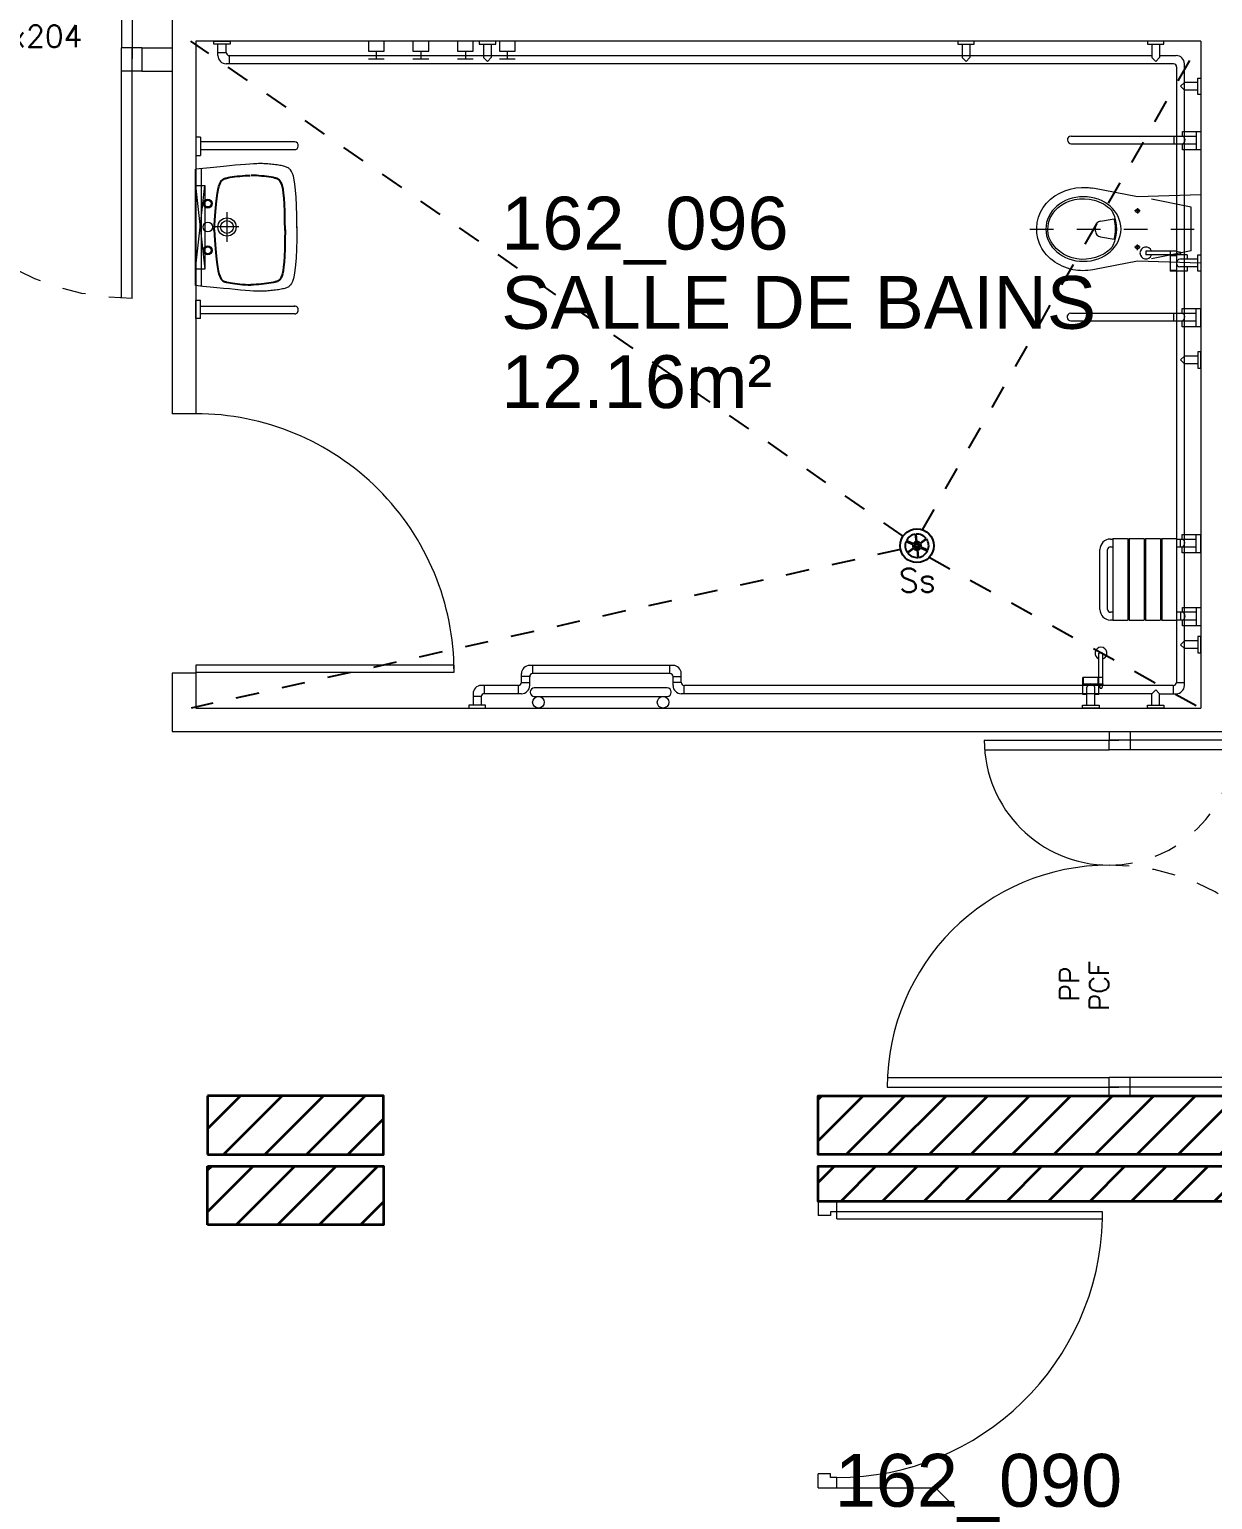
# Model space of a CAD drawing. Header units: metres. Extents: x -8 to 211, y -5 to 116.
# Drawn here: x 158.69 to 163.73, y 91.23 to 97.49 of the extents above; entities that cross this region are included whole.
import ezdxf
from ezdxf.enums import TextEntityAlignment as Align

# ---------------------------------------------------------------- set-up
doc = ezdxf.new("R2010")
doc.units = ezdxf.units.M
doc.header["$LTSCALE"] = 0.6
doc.header["$MEASUREMENT"] = 0
for name, pattern in [('CACHÉ', [0.25, 0.125, -0.125]), ('CONTINU', [0]), ('HIDDEN2', [0.1875, 0.125, -0.0625])]:
    doc.linetypes.add(name, pattern=pattern)
doc.layers.get('0').update_dxf_attribs({"linetype": 'CONTINUOUS'})
for name, color, linetype in [('006 sanitaire', 5, 'CONTINUOUS'), ('A_Etiqu_Local', 8, 'CONTINUOUS'), ('ecoulement salle de bain', 41, 'CACHÉ')]:
    doc.layers.add(name, color=color, linetype=linetype)
for name, color, linetype, lineweight in [('A_MURS_CLOI', 7, 'CONTINU', 20), ('A_MURS_STRU', 7, 'CONTINU', 35), ('A_PORT', 8, 'CONTINUOUS', 0), ('A_SANI', 5, 'CONTINU', 0)]:
    doc.layers.add(name, color=color, linetype=linetype, lineweight=lineweight)
doc.styles.add('Attribut', font='arial.ttf')
doc.styles.add('ROMANS', font='ROMANS')
doc.styles.add('ROMANS8', font='romans8', dxfattribs={"height": 10})

# ---------------------------------------------------------------- blocks, each defined once
blk = doc.blocks.new('A_Etiqu_Local')
at = {"style": 'Attribut', "flags": 1}
for tag, p in [('CODE_HOPITAL', (-0.4463, 1.9737)), ('CODE_SITE', (-0.4463, 1.7487)), ('CODE_BATIMENT', (-0.4463, 1.5237)), ('CODE_SECTEUR', (-0.4463, 1.2987)), ('CODE_ETAGE', (-0.4463, 1.0737)), ('NOM_NORMALISE', (-0.4463, -0.843)), ('SECTEUR_ACTIVITE', (-0.4463, -1.068)), ('SOUS_SECTEUR_ACTIVITE', (-0.4463, -1.293)), ('VOLUME', (-0.4463, -1.518)), ('SERVICE', (-0.4463, -1.743)), ('CODE_UG', (-0.4463, -1.968)), ('CODE_UA', (-0.4463, -2.193)), ('CODE_POLE', (-0.4463, -2.418)), ('OCCUPANT_EXTERNE', (-0.4463, -2.643)), ('DISPONIBILITE', (-0.4463, -2.868)), ('ACCES_HANDICAPES', (-0.4463, -3.093)), ('NATURE_SOL', (-0.4463, -3.318)), ('RISQUE_LABORATOIRE', (-0.4463, -3.543)), ('AMIANTE', (-0.4463, -3.768))]:
    blk.add_attdef(tag, p, '', height=0.15, dxfattribs=at)
at = {"layer": 'A_Etiqu_Local', "style": 'Attribut'}
for tag, p in [('CODE_PIECE', (-0.4483, 0.5327)), ('NOM_USAGE', (-0.4483, 0.1952)), ('SURFACE', (-0.4483, -0.1423))]:
    blk.add_attdef(tag, p, '', height=0.225, dxfattribs=at)
blk = doc.blocks.new('BROCA4-G329')
at = {"layer": '006 sanitaire', "linetype": 'Continuous'}
for points in [[(27.871058, 12.724569), (27.868091, 12.768528), (27.865162, 12.80576), (27.862252, 12.836877), (27.859341, 12.862489), (27.85641, 12.883208), (27.85344, 12.899643), (27.850412, 12.912407), (27.847308, 12.92211), (27.844107, 12.929363), (27.84079, 12.934776), (27.84079, 12.934776), (27.839079, 12.936977), (27.837307, 12.9389), (27.835448, 12.940577), (27.833475, 12.942039), (27.831361, 12.943315), (27.829079, 12.944436), (27.826603, 12.945433), (27.823905, 12.946336), (27.820959, 12.947175), (27.817738, 12.947981), (27.817738, 12.947981), (27.810426, 12.949572), (27.802072, 12.951126), (27.792839, 12.952621), (27.782893, 12.954029), (27.772398, 12.955327), (27.761519, 12.956489), (27.750421, 12.957491), (27.739267, 12.958306), (27.728224, 12.958911), (27.717455, 12.95928)], [(27.871058, 12.727926), (27.868091, 12.683964), (27.865162, 12.646729), (27.862252, 12.615611), (27.859341, 12.589998), (27.85641, 12.56928), (27.85344, 12.552844), (27.850412, 12.540081), (27.847308, 12.530379), (27.844107, 12.523127), (27.84079, 12.517713), (27.84079, 12.517713), (27.839079, 12.515513), (27.837307, 12.513589), (27.835448, 12.511912), (27.833475, 12.51045), (27.831361, 12.509173), (27.829079, 12.508051), (27.826603, 12.507053), (27.823905, 12.50615), (27.820959, 12.50531), (27.817738, 12.504503), (27.817738, 12.504503), (27.810424, 12.502912), (27.802055, 12.501356), (27.79278, 12.49986), (27.782754, 12.498449), (27.772126, 12.497148), (27.761048, 12.495981), (27.749672, 12.494974), (27.73815, 12.494151), (27.726633, 12.493536), (27.715273, 12.493155)]]:
    blk.add_lwpolyline(points, dxfattribs=at)
blk = doc.blocks.new('BROCA4-G330')
at = {"layer": '006 sanitaire', "linetype": 'Continuous'}
for points in [[(27.569025, 12.724569), (27.569417, 12.768528), (27.570285, 12.80576), (27.571591, 12.836877), (27.573297, 12.862489), (27.575364, 12.883208), (27.577755, 12.899643), (27.580432, 12.912407), (27.583357, 12.92211), (27.586492, 12.929363), (27.589798, 12.934776), (27.589798, 12.934776), (27.59151, 12.936977), (27.593281, 12.9389), (27.59514, 12.940577), (27.597113, 12.942039), (27.599227, 12.943315), (27.601508, 12.944436), (27.603985, 12.945433), (27.606682, 12.946336), (27.609628, 12.947175), (27.612849, 12.947981), (27.612849, 12.947981), (27.62016, 12.949572), (27.628515, 12.951126), (27.637748, 12.952621), (27.647695, 12.954029), (27.658191, 12.955327), (27.669071, 12.956489), (27.68017, 12.957491), (27.691324, 12.958306), (27.702368, 12.958911), (27.713137, 12.95928)], [(27.569025, 12.727926), (27.569417, 12.683964), (27.570285, 12.646729), (27.571591, 12.615611), (27.573297, 12.589998), (27.575364, 12.56928), (27.577755, 12.552844), (27.580432, 12.540081), (27.583357, 12.530379), (27.586492, 12.523127), (27.589798, 12.517713), (27.589798, 12.517713), (27.59151, 12.515513), (27.593281, 12.513589), (27.59514, 12.511912), (27.597113, 12.51045), (27.599227, 12.509173), (27.601508, 12.508051), (27.603985, 12.507053), (27.606682, 12.50615), (27.609628, 12.50531), (27.612849, 12.504503), (27.612849, 12.504503), (27.620163, 12.502912), (27.628533, 12.501356), (27.637807, 12.49986), (27.647835, 12.498449), (27.658464, 12.497148), (27.669542, 12.495981), (27.680918, 12.494974), (27.692441, 12.494151), (27.703958, 12.493536), (27.715319, 12.493155)]]:
    blk.add_lwpolyline(points, dxfattribs=at)
blk = doc.blocks.new('-P175bt10')
at = {"layer": 'A_PORT', "linetype": 'Continuous'}
for p, q in [((0.0408, 1.1675), (0.0408, 0.1)), ((0.0875, 1.1665), (0.0875, 0.1)), ((1.6625, 0.699), (1.6625, 0.1)), ((1.7092, 0.7008), (1.7092, 0.1)), ((0, 0.1), (0, 0)), ((0, 0.1), (0.0408, 0.1)), ((0.0408, 0.1), (0.0875, 0.1)), ((0.0408, 0.1), (0.0408, 0.0533)), ((0.0408, -0.9675), (0.0408, 0.1)), ((0.0875, -0.9665), (0.0875, 0.1)), ((1.6625, 0.1), (1.7092, 0.1)), ((1.6625, -0.499), (1.6625, 0.1)), ((1.7092, 0.1), (1.7092, 0.0533)), ((1.75, 0.1), (1.7092, 0.1)), ((1.7092, -0.5008), (1.7092, 0.1)), ((1.75, 0.1), (1.75, 0))]:
    blk.add_line(p, q, dxfattribs=at)
at = {"layer": 'A_PORT'}
for p, q in [((0, 0), (0.0875, 0)), ((1.75, 0), (1.6625, 0))]:
    blk.add_line(p, q, dxfattribs=at)
at = {"layer": 'A_PORT', "linetype": 'Continuous'}
for centre, radius, start, end in [((0.0408, 0.1), 1.0675, 0, 90), ((1.7092, 0.1), 0.6008, 90, 180)]:
    blk.add_arc(centre, radius, start, end, dxfattribs=at)
at = {"layer": 'A_PORT', "linetype": 'CACHÉ'}
for centre, radius, start, end in [((0.0408, 0.1), 1.0675, 270, 0), ((1.7092, 0.1), 0.6008, 180, 270)]:
    blk.add_arc(centre, radius, start, end, dxfattribs=at)
at = {"layer": 'A_PORT', "linetype": 'Continuous', "style": 'ROMANS8'}
for tag, p in [('PCF', (0.5371, 0.2448)), ('175X204', (0.5272, 0.1021))]:
    blk.add_attdef(tag, text='', height=0.0933, dxfattribs=at).set_placement(p, align=Align.CENTER)

msp = doc.modelspace()

# ---------------------------------------------------------------- hatches: boundary and pattern name
at = {"layer": 'A_MURS_STRU'}
h = msp.add_hatch(dxfattribs=at)
h.set_pattern_fill('ANSI31', color=8, style=0)
h.paths.add_polyline_path([(167.3501, 92.8961), (167.3501, 92.9461), (162.0499, 92.9461), (162.0499, 92.6961), (167.2901, 92.6961), (167.2901, 92.7711), (167.3501, 92.7711)])
h.paths.add_polyline_path([(167.1002, 92.5961), (167.1002, 92.6461), (162.0499, 92.6461), (162.0499, 92.4961), (162.1299, 92.4961), (166.4005, 92.4961), (166.4005, 92.3961), (167.1002, 92.3961)])

# ---------------------------------------------------------------- linework, layer by layer
at = {"layer": 'A_MURS_CLOI', "color": 8, "linetype": 'Continuous'}
for p, q in [((159.2999, 99.8461), (159.2999, 95.8497)), ((159.3999, 97.4361), (159.3999, 95.8497)), ((163.6799, 97.4361), (159.3999, 97.4361)), ((163.6799, 97.4361), (163.6799, 94.5961)), ((159.3999, 95.8497), (159.2999, 95.8497)), ((159.3999, 94.7456), (159.2999, 94.7456)), ((159.2999, 94.7456), (159.2999, 94.4961)), ((159.3999, 94.7456), (159.3999, 94.5961)), ((159.3999, 94.5961), (163.6799, 94.5961)), ((159.2999, 94.4961), (166.6497, 94.4961)), ((159.4501, 92.6961), (159.4501, 92.9461)), ((159.4501, 92.6461), (159.4501, 92.3961)), ((162.0499, 91.2764), (162.5499, 91.2764)), ((162.5499, 91.2764), (162.632, 91.1942))]:
    msp.add_line(p, q, dxfattribs=at)
at = {"layer": 'A_MURS_CLOI', "color": 8}
for p, q in [((159.1706, 97.408), (159.2999, 97.408)), ((159.1706, 97.308), (159.2999, 97.308))]:
    msp.add_line(p, q, dxfattribs=at)
at = {"layer": 'A_MURS_STRU', "color": 8}
for p, q in [((159.4501, 92.8052), (159.5909, 92.9461)), ((159.5177, 92.6961), (159.7677, 92.9461)), ((159.6945, 92.6961), (159.9445, 92.9461)), ((159.8713, 92.6961), (160.1213, 92.9461)), ((160.0481, 92.6961), (160.1999, 92.8479)), ((159.4501, 92.6285), (159.4677, 92.6461)), ((159.4501, 92.4517), (159.6445, 92.6461)), ((159.5713, 92.3961), (159.8213, 92.6461)), ((159.7481, 92.3961), (159.9981, 92.6461)), ((159.9248, 92.3961), (160.1748, 92.6461)), ((160.1016, 92.3961), (160.1999, 92.4944))]:
    msp.add_line(p, q, dxfattribs=at)
at = {"layer": 'A_MURS_STRU', "color": 8, "linetype": 'Continuous'}
for points in [[(159.4501, 92.9461), (159.4501, 92.6961)], [(159.4501, 92.6961), (160.1999, 92.6961), (160.1999, 92.9461), (159.4501, 92.9461)], [(167.3501, 92.6961), (162.0499, 92.6961), (162.0499, 92.9461), (167.3501, 92.9461)], [(159.4501, 92.6461), (160.1999, 92.6461), (160.1999, 92.3961), (159.4501, 92.3961)], [(159.4501, 92.3961), (159.4501, 92.6461)], [(166.4005, 92.4961), (162.0499, 92.4961), (162.0499, 92.6461), (167.1002, 92.6461)]]:
    msp.add_lwpolyline(points, dxfattribs=at)
at = {"layer": 'A_PORT', "color": 8, "linetype": 'Continuous'}
for p, q in [((162.0499, 92.4961), (162.1299, 92.4961)), ((162.0499, 92.4961), (162.0499, 92.4362)), ((162.1299, 92.4222), (162.1299, 92.4961)), ((162.1021, 92.4362), (162.0499, 92.4362)), ((163.2615, 92.4522), (162.1021, 92.4522)), ((162.1021, 92.4522), (162.1021, 92.4362)), ((162.1299, 92.4222), (163.2615, 92.4222)), ((163.2615, 92.4222), (163.2615, 92.4522)), ((162.1021, 91.3362), (162.0499, 91.3362)), ((162.0499, 91.2764), (162.0499, 91.3362)), ((162.1021, 91.3202), (162.1021, 91.3362)), ((162.0499, 91.2764), (162.1299, 91.2764)), ((162.1299, 91.3202), (162.1021, 91.3202)), ((162.1299, 91.2764), (162.1299, 91.3202))]:
    msp.add_line(p, q, dxfattribs=at)
msp.add_lwpolyline([(159.3999, 94.7497), (160.4999, 94.7497), (160.4999, 94.7797), (159.3999, 94.7797)], close=True, dxfattribs=at)
for centre, radius, start, end in [((159.3999, 94.7497), 1.1, 359.99998, 90), ((162.1299, 92.4522), 1.132, 270, 358.48138)]:
    msp.add_arc(centre, radius, start, end, dxfattribs=at)
at = {"layer": 'A_SANI', "color": 8}
for p, q in [((159.4771, 97.4229), (159.4771, 97.4361)), ((159.4771, 97.4361), (159.5471, 97.4361)), ((159.5471, 97.4229), (159.4771, 97.4229)), ((159.4946, 97.3746), (159.4946, 97.4229)), ((159.5296, 97.3881), (159.5296, 97.4229)), ((159.5471, 97.4361), (159.5471, 97.4229)), ((160.2019, 97.4361), (160.1348, 97.4361)), ((160.1348, 97.4361), (160.1348, 97.3928)), ((160.2019, 97.3928), (160.2019, 97.4361)), ((160.3917, 97.4361), (160.3247, 97.4361)), ((160.3247, 97.4361), (160.3247, 97.3928)), ((160.3917, 97.3928), (160.3917, 97.4361)), ((160.5816, 97.4361), (160.5145, 97.4361)), ((160.5145, 97.4361), (160.5145, 97.3928)), ((160.5816, 97.3928), (160.5816, 97.4361)), ((160.677, 97.4361), (160.607, 97.4361)), ((160.607, 97.4361), (160.607, 97.4229)), ((160.607, 97.4229), (160.677, 97.4229)), ((160.6255, 97.4229), (160.6255, 97.3659)), ((160.6585, 97.4229), (160.6585, 97.3659)), ((160.677, 97.4229), (160.677, 97.4361)), ((160.7598, 97.4361), (160.6928, 97.4361)), ((160.6928, 97.4361), (160.6928, 97.3928)), ((160.7598, 97.3928), (160.7598, 97.4361)), ((162.6449, 97.4361), (162.6449, 97.4229)), ((162.7149, 97.4361), (162.6449, 97.4361)), ((162.6449, 97.4229), (162.7149, 97.4229)), ((162.6634, 97.4229), (162.6634, 97.3659)), ((162.6964, 97.4229), (162.6964, 97.3659)), ((162.7149, 97.4229), (162.7149, 97.4361)), ((163.4529, 97.4361), (163.4529, 97.4229)), ((163.5229, 97.4361), (163.4529, 97.4361)), ((163.4529, 97.4229), (163.5229, 97.4229)), ((163.4714, 97.4229), (163.4714, 97.3659)), ((163.5044, 97.4229), (163.5044, 97.3659)), ((163.5229, 97.4229), (163.5229, 97.4361)), ((159.5296, 97.3868), (159.4946, 97.3868)), ((163.5632, 97.3396), (159.5296, 97.3396)), ((159.5428, 97.3746), (163.4714, 97.3746)), ((159.5428, 97.3746), (159.5428, 97.3396)), ((160.1348, 97.3928), (160.2019, 97.3928)), ((160.2019, 97.3593), (160.1348, 97.3593)), ((160.1684, 97.3928), (160.1684, 97.3593)), ((160.3247, 97.3928), (160.3917, 97.3928)), ((160.3917, 97.3593), (160.3247, 97.3593)), ((160.3582, 97.3928), (160.3582, 97.3593)), ((160.5145, 97.3928), (160.5816, 97.3928)), ((160.5816, 97.3593), (160.5145, 97.3593)), ((160.5481, 97.3928), (160.5481, 97.3593)), ((160.642, 97.3494), (160.6255, 97.3659)), ((160.6585, 97.3659), (160.642, 97.3494)), ((160.6928, 97.3928), (160.7598, 97.3928)), ((160.7598, 97.3593), (160.6928, 97.3593)), ((160.7263, 97.3928), (160.7263, 97.3593)), ((162.6799, 97.3494), (162.6634, 97.3659)), ((162.6964, 97.3659), (162.6799, 97.3494)), ((163.4879, 97.3494), (163.4714, 97.3659)), ((163.5044, 97.3659), (163.4879, 97.3494)), ((163.5044, 97.3746), (163.5747, 97.3746)), ((163.6097, 94.6926), (163.6097, 97.3396)), ((163.5767, 97.3261), (163.5767, 94.7058)), ((163.6667, 97.2091), (163.6667, 97.2791)), ((163.6667, 97.2791), (163.6799, 97.2791)), ((163.6799, 97.2791), (163.6799, 97.2091)), ((163.6097, 97.2606), (163.5932, 97.2441)), ((163.5932, 97.2441), (163.6097, 97.2276)), ((163.6667, 97.2606), (163.6097, 97.2606)), ((163.6667, 97.2276), (163.6097, 97.2276)), ((163.6799, 97.2091), (163.6667, 97.2091)), ((159.3999, 97.0271), (159.3999, 96.9491)), ((159.4198, 97.0271), (159.3999, 97.0271)), ((159.4198, 97.0271), (159.4198, 96.9491)), ((163.1271, 97.0321), (163.6599, 97.0321)), ((163.5668, 96.9991), (163.5668, 97.0321)), ((163.6019, 97.0321), (163.6019, 97.052)), ((163.6019, 97.052), (163.6799, 97.052)), ((163.6599, 97.052), (163.6599, 96.974)), ((163.6799, 97.052), (163.6799, 96.974)), ((159.8212, 97.0071), (159.4198, 97.0071)), ((159.4198, 96.9741), (159.8212, 96.9741)), ((163.1271, 96.9991), (163.6599, 96.9991)), ((163.6019, 96.974), (163.6019, 96.9991)), ((163.6799, 96.974), (163.6019, 96.974)), ((159.3999, 96.9491), (159.4198, 96.9491)), ((159.3993, 96.8212), (159.4382, 96.4646)), ((159.3993, 96.4646), (159.4382, 96.8212)), ((159.3993, 96.4646), (159.3993, 96.8212)), ((159.3993, 96.8212), (159.4382, 96.8212)), ((159.4382, 96.8212), (159.4382, 96.4646)), ((163.4461, 96.5425), (163.4461, 96.5256)), ((163.5767, 96.5425), (163.4461, 96.5425)), ((163.6212, 96.5256), (163.4461, 96.5256)), ((163.5493, 96.5425), (163.5493, 96.4564)), ((163.5767, 96.5425), (163.5944, 96.5375)), ((163.5767, 96.5256), (163.5944, 96.5306)), ((163.5944, 96.5306), (163.5944, 96.5375)), ((163.6212, 96.5256), (163.6212, 96.5076)), ((163.6667, 96.4561), (163.6667, 96.5261)), ((163.6667, 96.5261), (163.6799, 96.5261)), ((163.6799, 96.5261), (163.6799, 96.4561)), ((159.4382, 96.4646), (159.3993, 96.4646)), ((163.5767, 96.5224), (163.5493, 96.5224)), ((163.6667, 96.5076), (163.5902, 96.5076)), ((163.6667, 96.4746), (163.5902, 96.4746)), ((163.6212, 96.4746), (163.6212, 96.4564)), ((163.5767, 96.4596), (163.5493, 96.4596)), ((163.6212, 96.4564), (163.5493, 96.4564)), ((163.6799, 96.4561), (163.6667, 96.4561)), ((159.3999, 96.2548), (159.3999, 96.3328)), ((159.3999, 96.3328), (159.4198, 96.3328)), ((159.4198, 96.2548), (159.4198, 96.3328)), ((159.4198, 96.3077), (159.8212, 96.3077)), ((159.8212, 96.2747), (159.4198, 96.2747)), ((163.1256, 96.2782), (163.6585, 96.2782)), ((163.5653, 96.2452), (163.5653, 96.2782)), ((163.6004, 96.2982), (163.6784, 96.2982)), ((163.6004, 96.2782), (163.6004, 96.2982)), ((163.6585, 96.2982), (163.6585, 96.2202)), ((163.6784, 96.2982), (163.6784, 96.2202)), ((159.4198, 96.2548), (159.3999, 96.2548)), ((163.1256, 96.2452), (163.6585, 96.2452)), ((163.6004, 96.2202), (163.6004, 96.2452)), ((163.6784, 96.2202), (163.6004, 96.2202)), ((163.5932, 96.0786), (163.6097, 96.0951)), ((163.6667, 96.0951), (163.6097, 96.0951)), ((163.6799, 96.1136), (163.6667, 96.1136)), ((163.6667, 96.1136), (163.6667, 96.0436)), ((163.6799, 96.0436), (163.6799, 96.1136)), ((163.6097, 96.0621), (163.5932, 96.0786)), ((163.6667, 96.0621), (163.6097, 96.0621)), ((163.6667, 96.0436), (163.6799, 96.0436)), ((163.6004, 95.3361), (163.6784, 95.3361)), ((163.6004, 95.3162), (163.6004, 95.3361)), ((163.6585, 95.3361), (163.6585, 95.2581)), ((163.6784, 95.3361), (163.6784, 95.2581)), ((163.2949, 95.3162), (163.3045, 95.3162)), ((163.2949, 95.2832), (163.3045, 95.2832)), ((163.3045, 95.3162), (163.3045, 94.972)), ((163.3065, 95.3182), (163.3663, 95.3182)), ((163.3683, 95.3166), (163.3741, 95.3166)), ((163.3683, 95.3162), (163.3683, 94.972)), ((163.3683, 95.2832), (163.3741, 95.2832)), ((163.3741, 95.3162), (163.3741, 94.972)), ((163.3761, 95.3182), (163.4359, 95.3182)), ((163.4379, 95.3166), (163.4437, 95.3166)), ((163.4379, 95.3162), (163.4379, 94.972)), ((163.4379, 95.2832), (163.4437, 95.2832)), ((163.4437, 95.3162), (163.4437, 94.972)), ((163.4457, 95.3182), (163.5055, 95.3182)), ((163.5075, 95.3166), (163.5134, 95.3166)), ((163.5075, 95.3162), (163.5075, 94.972)), ((163.5075, 95.2832), (163.5133, 95.2832)), ((163.5133, 95.3162), (163.5133, 94.972)), ((163.5153, 95.3182), (163.5751, 95.3182)), ((163.5766, 95.3162), (163.6585, 95.3162)), ((163.5766, 95.2832), (163.6585, 95.2832)), ((163.593, 95.2832), (163.593, 95.3162)), ((163.6004, 95.2581), (163.6004, 95.2832)), ((163.2499, 95.0162), (163.2499, 95.2712)), ((163.2829, 95.0162), (163.2829, 95.2712)), ((163.6784, 95.2581), (163.6004, 95.2581)), ((163.6019, 95.0241), (163.6799, 95.0241)), ((163.6019, 95.0042), (163.6019, 95.0241)), ((163.6599, 95.0241), (163.6599, 94.9461)), ((163.6799, 95.0241), (163.6799, 94.9461)), ((163.3045, 95.0042), (163.2949, 95.0042)), ((163.3047, 94.9712), (163.2949, 94.9712)), ((163.3663, 94.97), (163.3065, 94.97)), ((163.3741, 95.0169), (163.3683, 95.0169)), ((163.3741, 94.9716), (163.3683, 94.9716)), ((163.4359, 94.97), (163.3761, 94.97)), ((163.4437, 95.0169), (163.4379, 95.0169)), ((163.4437, 94.9716), (163.4379, 94.9716)), ((163.5055, 94.97), (163.4457, 94.97)), ((163.5133, 95.0169), (163.5075, 95.0169)), ((163.5134, 94.9716), (163.5075, 94.9716)), ((163.5751, 94.97), (163.5153, 94.97)), ((163.6599, 95.0042), (163.5766, 95.0042)), ((163.6599, 94.9712), (163.5766, 94.9712)), ((163.5944, 94.9712), (163.5944, 95.0042)), ((163.6019, 94.9461), (163.6019, 94.9712)), ((163.6799, 94.9461), (163.6019, 94.9461)), ((163.6799, 94.9012), (163.6667, 94.9012)), ((163.6667, 94.9012), (163.6667, 94.8312)), ((163.6799, 94.8312), (163.6799, 94.9012)), ((163.5932, 94.8662), (163.6097, 94.8827)), ((163.6097, 94.8497), (163.5932, 94.8662)), ((163.6667, 94.8827), (163.6097, 94.8827)), ((163.6667, 94.8497), (163.6097, 94.8497)), ((161.4322, 94.7781), (160.8219, 94.7781)), ((160.8351, 94.7431), (160.8351, 94.7781)), ((161.419, 94.7431), (161.419, 94.7781)), ((163.2628, 94.8299), (163.2459, 94.8299)), ((163.2459, 94.6548), (163.2459, 94.8299)), ((163.2628, 94.6993), (163.2628, 94.8299)), ((163.6667, 94.8312), (163.6799, 94.8312)), ((160.7869, 94.7061), (160.7869, 94.7431)), ((160.8219, 94.7309), (160.7869, 94.7309)), ((160.8219, 94.6926), (160.8219, 94.7296)), ((161.419, 94.7431), (160.8351, 94.7431)), ((161.4322, 94.7309), (161.4672, 94.7309)), ((161.4322, 94.6926), (161.4322, 94.7296)), ((161.4672, 94.7061), (161.4672, 94.7431)), ((163.1766, 94.6548), (163.1766, 94.7267)), ((163.2628, 94.7267), (163.1766, 94.7267)), ((163.1799, 94.6993), (163.1799, 94.7267)), ((163.2427, 94.6993), (163.2427, 94.7267)), ((160.5806, 94.6576), (160.5806, 94.6093)), ((160.7737, 94.6926), (160.6156, 94.6926)), ((160.6288, 94.6576), (160.6288, 94.6926)), ((160.7869, 94.6576), (160.6291, 94.6576)), ((160.7737, 94.6576), (160.7737, 94.6926)), ((160.7869, 94.7048), (160.8219, 94.7048)), ((160.8243, 94.6653), (160.8243, 94.6632)), ((161.4077, 94.6823), (160.8414, 94.6823)), ((161.4247, 94.6632), (161.4247, 94.6653)), ((161.4672, 94.7048), (161.4322, 94.7048)), ((163.4714, 94.6576), (161.4672, 94.6576)), ((161.4803, 94.6576), (161.4803, 94.6926)), ((163.5624, 94.6926), (161.4807, 94.6926)), ((163.1949, 94.6548), (163.1766, 94.6548)), ((163.1799, 94.6993), (163.2628, 94.6993)), ((163.1949, 94.6093), (163.1949, 94.6858)), ((163.2279, 94.6093), (163.2279, 94.6858)), ((163.2459, 94.6548), (163.2279, 94.6548)), ((163.2459, 94.6993), (163.2509, 94.6816)), ((163.2509, 94.6816), (163.2578, 94.6816)), ((163.2628, 94.6993), (163.2578, 94.6816)), ((163.4879, 94.6741), (163.4714, 94.6576)), ((163.4714, 94.6093), (163.4714, 94.6576)), ((163.5044, 94.6576), (163.4879, 94.6741)), ((163.5044, 94.6093), (163.5044, 94.6576)), ((163.5044, 94.6576), (163.5747, 94.6576)), ((163.5624, 94.6927), (163.5624, 94.6576)), ((163.5767, 94.7058), (163.6097, 94.7058)), ((160.5631, 94.6093), (160.5631, 94.5961)), ((160.6331, 94.6093), (160.5631, 94.6093)), ((160.5631, 94.5961), (160.6331, 94.5961)), ((160.6156, 94.6454), (160.5806, 94.6454)), ((160.6156, 94.6441), (160.6156, 94.6093)), ((160.6331, 94.5961), (160.6331, 94.6093)), ((160.8414, 94.6461), (161.4077, 94.6461)), ((163.1764, 94.5961), (163.1764, 94.6093)), ((163.1764, 94.6093), (163.2464, 94.6093)), ((163.2464, 94.5961), (163.1764, 94.5961)), ((163.2464, 94.6093), (163.2464, 94.5961)), ((163.4529, 94.5961), (163.4529, 94.6093)), ((163.4529, 94.6093), (163.5229, 94.6093)), ((163.5229, 94.5961), (163.4529, 94.5961)), ((163.5229, 94.6093), (163.5229, 94.5961))]:
    msp.add_line(p, q, dxfattribs=at)
at = {"layer": 'A_SANI', "color": 8, "linetype": 'Continuous'}
for p, q in [((159.3993, 96.3952), (159.3993, 96.8906)), ((159.4242, 96.3952), (159.4242, 96.8906)), ((163.4099, 96.7736), (163.2194, 96.8101)), ((163.6799, 96.7811), (163.4099, 96.7736)), ((163.4219, 96.7136), (163.3979, 96.7136)), ((163.4099, 96.7256), (163.4099, 96.7016)), ((163.6391, 96.7292), (163.4692, 96.7634)), ((163.6391, 96.543), (163.6391, 96.7292)), ((159.5328, 96.7081), (159.5328, 96.5816)), ((163.2524, 96.6692), (163.3105, 96.6789)), ((159.5839, 96.6449), (159.4818, 96.6449)), ((163.2315, 96.6276), (163.2315, 96.6446)), ((163.2524, 96.603), (163.3107, 96.5932)), ((163.4219, 96.5586), (163.3979, 96.5586)), ((163.4099, 96.5466), (163.4099, 96.5706)), ((163.6391, 96.543), (163.4692, 96.5087)), ((163.4099, 96.4986), (163.2194, 96.4621)), ((163.6799, 96.4911), (163.4099, 96.4986))]:
    msp.add_line(p, q, dxfattribs=at)
at = {"layer": 'A_SANI', "color": 8, "linetype": 'HIDDEN2'}
msp.add_line((162.952, 96.6361), (163.7043, 96.6361), dxfattribs=at)
at = {"layer": 'A_SANI', "color": 8, "linetype": 'Continuous'}
for points in [[(159.831, 96.6409), (159.8302, 96.6924), (159.829, 96.7359), (159.8272, 96.7723), (159.825, 96.8023), (159.8223, 96.8266), (159.8192, 96.8459), (159.8158, 96.861), (159.8119, 96.8725), (159.8077, 96.8812), (159.8032, 96.8879), (159.8032, 96.8879), (159.8008, 96.8906), (159.7983, 96.893), (159.7956, 96.8952), (159.7928, 96.8971), (159.7897, 96.8987), (159.7863, 96.9002), (159.7827, 96.9016), (159.7786, 96.9028), (159.7742, 96.9039), (159.7694, 96.905), (159.7694, 96.905), (159.764, 96.906), (159.7583, 96.907), (159.7523, 96.908), (159.746, 96.9089), (159.7395, 96.9098), (159.733, 96.9106), (159.7264, 96.9113), (159.7199, 96.912), (159.7135, 96.9126), (159.7073, 96.9132), (159.7073, 96.9132), (159.7014, 96.9136), (159.6957, 96.914), (159.6901, 96.9143), (159.6845, 96.9145), (159.6788, 96.9147), (159.673, 96.9147), (159.667, 96.9146), (159.6606, 96.9144), (159.6538, 96.9142), (159.6465, 96.9138), (159.6465, 96.9138), (159.6302, 96.9127), (159.6116, 96.9113), (159.5909, 96.9095), (159.5683, 96.9074), (159.5438, 96.905), (159.5177, 96.9024), (159.49, 96.8996), (159.461, 96.8967), (159.4307, 96.8937), (159.3993, 96.8906)], [(159.831, 96.6449), (159.8302, 96.5935), (159.829, 96.5499), (159.8272, 96.5135), (159.825, 96.4835), (159.8223, 96.4592), (159.8192, 96.4399), (159.8158, 96.4248), (159.8119, 96.4133), (159.8077, 96.4046), (159.8032, 96.3979), (159.8032, 96.3979), (159.8008, 96.3952), (159.7983, 96.3928), (159.7956, 96.3906), (159.7928, 96.3887), (159.7897, 96.3871), (159.7863, 96.3856), (159.7827, 96.3842), (159.7786, 96.383), (159.7742, 96.3819), (159.7694, 96.3808), (159.7694, 96.3808), (159.764, 96.3798), (159.7583, 96.3788), (159.7523, 96.3778), (159.746, 96.3769), (159.7395, 96.376), (159.733, 96.3752), (159.7264, 96.3745), (159.7199, 96.3738), (159.7135, 96.3732), (159.7073, 96.3726), (159.7073, 96.3726), (159.7014, 96.3722), (159.6957, 96.3718), (159.6901, 96.3715), (159.6845, 96.3713), (159.6788, 96.3711), (159.673, 96.3711), (159.667, 96.3712), (159.6606, 96.3714), (159.6538, 96.3716), (159.6465, 96.372), (159.6465, 96.372), (159.6302, 96.3731), (159.6116, 96.3745), (159.5909, 96.3763), (159.5683, 96.3784), (159.5438, 96.3808), (159.5177, 96.3834), (159.49, 96.3862), (159.461, 96.3891), (159.4307, 96.3921), (159.3993, 96.3952)]]:
    msp.add_lwpolyline(points, dxfattribs=at)
for centre, radius in [((159.4513, 96.7444), 0.0189), ((159.4513, 96.7444), 0.0144), ((163.4099, 96.7136), 0.008), ((159.4513, 96.6449), 0.0204), ((159.5328, 96.6449), 0.0387), ((159.5328, 96.6449), 0.0274), ((159.4513, 96.5454), 0.0189), ((159.4513, 96.5454), 0.0144), ((163.4099, 96.5586), 0.008)]:
    msp.add_circle(centre, radius, dxfattribs=at)
at = {"layer": 'A_SANI', "color": 8}
for centre in [(160.8593, 94.6211), (161.3898, 94.6211)]:
    msp.add_circle(centre, 0.0248, dxfattribs=at)
for centre, radius, start, end in [((159.5296, 97.3746), 0.035, 180, 270), ((159.5431, 97.3881), 0.0135, 180, 270), ((163.5632, 97.3261), 0.0135, 360, 90), ((163.5747, 97.3396), 0.035, 0, 90), ((163.128, 97.0156), 0.0165, 93.30571, 273.30571), ((163.5948, 97.0156), 0.018, 293.27806, 66.72194), ((159.8202, 96.9906), 0.0165, 266.69429, 86.69429), ((163.4461, 96.5341), 0.0255, 19.27696, 340.72304), ((163.5922, 96.4922), 0.0156, 97.41305, 184.34383), ((163.5919, 96.4898), 0.0153, 175.35466, 263.56227), ((159.8202, 96.2912), 0.0165, 273.30571, 93.30571), ((163.1265, 96.2617), 0.0165, 93.30571, 273.30571), ((163.5933, 96.2617), 0.018, 293.27806, 66.72194), ((163.2949, 95.2712), 0.045, 90, 180), ((163.2949, 95.2712), 0.012, 90, 180), ((163.3065, 95.3162), 0.00204, 90, 180), ((163.3663, 95.3162), 0.00204, 0, 90), ((163.3761, 95.3162), 0.00204, 90, 180), ((163.4359, 95.3162), 0.00204, 0, 90), ((163.4457, 95.3162), 0.00204, 90, 180), ((163.5055, 95.3162), 0.00204, 0, 90), ((163.5153, 95.3162), 0.00204, 90, 180), ((163.5751, 95.3162), 0.00204, 0, 90), ((163.5933, 95.2997), 0.018, 293.27806, 66.72194), ((163.2949, 95.0162), 0.045, 180, 270), ((163.2949, 95.0162), 0.012, 180, 270), ((163.3065, 94.972), 0.00204, 180, 270), ((163.3663, 94.972), 0.00204, 270, 0), ((163.3761, 94.972), 0.00204, 180, 270), ((163.4359, 94.972), 0.00204, 270, 0), ((163.4457, 94.972), 0.00204, 180, 270), ((163.5055, 94.972), 0.00204, 270, 0), ((163.5153, 94.972), 0.00204, 180, 270), ((163.5751, 94.972), 0.00204, 270, 0), ((163.5948, 94.9877), 0.018, 293.27806, 66.72194), ((163.2543, 94.8299), 0.0255, 289.27696, 250.72304), ((160.8219, 94.7431), 0.035, 90, 180), ((161.4322, 94.7431), 0.035, 0, 90), ((160.8354, 94.7296), 0.0135, 90, 180), ((161.4187, 94.7296), 0.0135, 360, 90), ((160.6156, 94.6576), 0.035, 90, 180), ((160.6291, 94.6441), 0.0135, 90, 180), ((160.7734, 94.7061), 0.0135, 270, 0), ((160.7869, 94.6926), 0.035, 270, 0), ((160.8414, 94.6653), 0.0171, 90, 180), ((160.8414, 94.6632), 0.0171, 180, 270), ((161.4077, 94.6653), 0.0171, 0, 90), ((161.4077, 94.6632), 0.0171, 270, 0), ((161.4672, 94.6926), 0.035, 180, 270), ((161.4807, 94.7061), 0.0135, 180, 270), ((163.21, 94.6841), 0.0153, 85.35466, 173.56227), ((163.2124, 94.6838), 0.0156, 7.41305, 94.34383), ((163.5614, 94.7081), 0.0154, 273.83731, 351.42144), ((163.5747, 94.6926), 0.035, 270, 0)]:
    msp.add_arc(centre, radius, start, end, dxfattribs=at)
at = {"layer": 'A_SANI', "color": 8, "linetype": 'Continuous'}
for centre, radius, start, end in [((163.2614, 96.6828), 0.05, 25.27673, 43.69166), ((163.2565, 96.6446), 0.025, 99.51743, 180), ((163.1617, 96.6357), 0.1602, 334.7386, 25.27673), ((163.1562, 96.6357), 0.1602, 344.61449, 15.64877), ((163.2565, 96.6276), 0.025, 180, 260.48257), ((163.2614, 96.5887), 0.05, 315.91597, 334.7386)]:
    msp.add_arc(centre, radius, start, end, dxfattribs=at)
at = {"layer": 'A_SANI', "color": 8, "linetype": 'Continuous', "extrusion": (0, 0, -1)}
msp.add_ellipse((163.1799, 96.6361), major_axis=(0.16, 0), ratio=0.859387, dxfattribs=at)
at = {"layer": 'A_SANI', "color": 8, "linetype": 'Continuous'}
for points, knots in [([(163.2194, 96.4621), (163.1929, 96.4575), (163.1635, 96.4574), (163.0723, 96.4757), (163.0159, 96.5177), (162.9687, 96.6312), (162.9816, 96.6999), (163.0645, 96.7929), (163.1311, 96.8175), (163.2035, 96.8125), (163.2115, 96.8115), (163.2194, 96.8101)], [1.357319, 1.357319, 1.357319, 1.357319, 1.801245, 1.801245, 2.798426, 2.798426, 3.795608, 3.795608, 4.792789, 4.792789, 4.916836, 4.916836, 4.916836, 4.916836]), ([(163.2973, 96.5539), (163.263, 96.5185), (163.205, 96.5002), (163.0972, 96.5176), (163.0505, 96.5538), (163.0186, 96.6427), (163.0332, 96.694), (163.1108, 96.7606), (163.1724, 96.7738), (163.2537, 96.7521), (163.2788, 96.7369), (163.2975, 96.7173)], [0.692162, 0.692162, 0.692162, 0.692162, 1.75636, 1.75636, 2.841981, 2.841981, 3.927602, 3.927602, 5.013223, 5.013223, 5.598138, 5.598138, 5.598138, 5.598138])]:
    msp.add_open_spline(points, degree=3, knots=knots, dxfattribs=at)
at = {"layer": 'ecoulement salle de bain', "color": 8}
for p, q in [((162.412, 95.3286), (159.3793, 97.4361)), ((162.4941, 95.3556), (163.6799, 97.4361)), ((162.4009, 95.272), (159.3805, 94.5961)), ((162.5232, 95.2384), (163.6799, 94.5961))]:
    msp.add_line(p, q, dxfattribs=at)
at = {"layer": 'ecoulement salle de bain', "color": 8, "linetype": 'ByBlock'}
for p, q in [((162.464, 95.3372), (162.4675, 95.3047)), ((162.4706, 95.305), (162.4671, 95.3375)), ((162.4246, 95.3064), (162.4545, 95.2932)), ((162.4557, 95.296), (162.4258, 95.3092)), ((162.456, 95.2787), (162.4297, 95.2594)), ((162.4315, 95.2569), (162.4579, 95.2762)), ((162.4573, 95.292), (162.4679, 95.2873)), ((162.4691, 95.2901), (162.4586, 95.2948)), ((162.4679, 95.2873), (162.4586, 95.2805)), ((162.4604, 95.278), (162.4697, 95.2848)), ((162.4679, 95.3016), (162.4691, 95.2901)), ((162.4697, 95.2848), (162.4709, 95.2734)), ((162.4722, 95.2905), (162.4709, 95.3019)), ((162.4815, 95.2973), (162.4722, 95.2905)), ((162.4727, 95.2852), (162.4833, 95.2805)), ((162.474, 95.2737), (162.4727, 95.2852)), ((162.474, 95.288), (162.4833, 95.2948)), ((162.4845, 95.2833), (162.474, 95.288)), ((162.5103, 95.3184), (162.484, 95.2991)), ((162.4858, 95.2966), (162.5122, 95.3159)), ((162.4862, 95.2792), (162.516, 95.2661)), ((162.5173, 95.2689), (162.4874, 95.2821)), ((162.4713, 95.2703), (162.4748, 95.2378)), ((162.4779, 95.2381), (162.4743, 95.2706))]:
    msp.add_line(p, q, dxfattribs=at)
msp.add_circle((162.4709, 95.2876), 0.0718, dxfattribs=at)
for radius, start, end in [(0.05, 97.96797, 154.43801), (0.05, 37.96797, 94.43801), (0.05, 157.96797, 214.43801), (0.0174, 161.28405, 211.12193), (0.0174, 101.28405, 151.12193), (0.0143, 162.39063, 210.01535), (0.0174, 221.28405, 271.12193), (0.0143, 102.39063, 150.01535), (0.0143, 222.39063, 270.01535), (0.0174, 41.28405, 91.12193), (0.0143, 42.39063, 90.01535), (0.0143, 282.39063, 330.01535), (0.0174, 281.28405, 331.12193), (0.0143, 342.39063, 30.01535), (0.0174, 341.28405, 31.12193), (0.05, 337.96797, 34.43801), (0.05, 217.96797, 274.43801), (0.05, 277.96797, 334.43801)]:
    msp.add_arc((162.4709, 95.2876), radius, start, end, dxfattribs=at)

# ---------------------------------------------------------------- block references
at = {"layer": 'A_Etiqu_Local', "color": 8}
ref = msp.add_blockref('A_Etiqu_Local', (161.1491, 96.0161), dxfattribs=at)
ref.add_attrib('CODE_PIECE', '162_096', (160.7008, 96.5488), dxfattribs={"height": 0.225, "style": 'Attribut'})
ref.add_attrib('NOM_USAGE', 'SALLE DE BAINS', (160.7008, 96.2113), dxfattribs={"height": 0.225, "style": 'Attribut'})
ref.add_attrib('SURFACE', '12.16m²', (160.7008, 95.8738), dxfattribs={"height": 0.225, "style": 'Attribut'})
ref = msp.add_blockref('A_Etiqu_Local', (162.5692, 90.6633), dxfattribs=at)
ref.add_attrib('CODE_PIECE', '162_090', (162.121, 91.196), dxfattribs={"height": 0.225, "style": 'Attribut'})
ref.add_attrib('NOM_USAGE', 'Ch 677 _ Sanit', (162.121, 90.8585), dxfattribs={"height": 0.225, "style": 'Attribut'})
ref.add_attrib('SURFACE', '2.66m²', (162.121, 90.521), dxfattribs={"height": 0.225, "style": 'Attribut'})
at = {"layer": 'A_MURS_CLOI', "color": 8, "xscale": 0.8857142857145697, "yscale": 0.8857142857145697, "zscale": 0.8857142857145697, "rotation": 90}
msp.add_blockref('-P175bt10', (163.3784, 92.9461), dxfattribs=at).add_auto_attribs({'175X204': 'PCF', 'PCF': 'PP'})
at = {"layer": 'A_PORT', "color": 8}
ref = msp.add_blockref('-P175bt10', (159.1706, 97.308), dxfattribs=dict(at, xscale=-1))
ref.add_attrib('175X204', '175x204', dxfattribs={"linetype": 'Continuous', "height": 0.09333, "style": 'ROMANS8'}).set_placement((158.6434, 97.4101), align=Align.CENTER)
ref.add_attrib('PCF', 'PCF', dxfattribs={"linetype": 'Continuous', "height": 0.09333, "style": 'ROMANS8'}).set_placement((158.6335, 97.5529), align=Align.CENTER)
at = {"layer": 'A_SANI', "color": 8, "xscale": -1}
for name in ['BROCA4-G329', 'BROCA4-G330']:
    msp.add_blockref(name, (187.3492, 83.9053), dxfattribs=at)

# ---------------------------------------------------------------- texts
at = {"layer": 'ecoulement salle de bain', "color": 8, "style": 'ROMANS'}
msp.add_text('Ss', height=0.1, dxfattribs=at).set_placement((162.4723, 95.0905), align=Align.CENTER)

doc.saveas('drawing.dxf')
